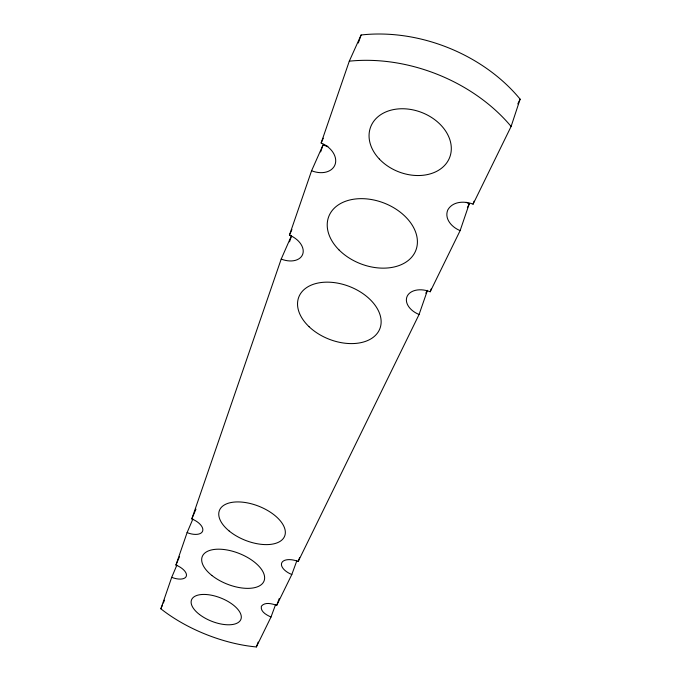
<?xml version="1.0" encoding="UTF-8"?>
<svg xmlns="http://www.w3.org/2000/svg" width="681" height="681" viewBox="0 0 681 681"><rect width="100%" height="100%" fill="white"/><g stroke="black" fill="none" stroke-linecap="round" stroke-linejoin="round"><path stroke-width="1.02" d="M271.004 617.037C266.782 615.088 260.244 611.836 261.342 606.235C265.037 601.672 271.991 603.749 276.724 605.341L291.817 574.509A14.216 7.219 20.3 0 1 281.815 562.719A14.216 7.219 20.3 0 1 298.193 561.485L419.079 314.486A18.796 12.581 18.5 0 1 407.238 296.133A18.796 12.581 18.5 0 1 430.196 291.774L460.143 230.587C452.235 227.565 444.038 218.993 447.775 209.969C452.644 201.142 464.697 200.818 473.074 204.164L511.108 126.453L520.122 99.162A145.76 108.688 21.2 0 0 361.1 34.986L349.293 61.179L321.143 143.001A20.251 14.633 25.2 0 1 335.12 164.427A20.251 14.633 25.2 0 1 311.592 170.752L289.434 235.166A18.804 12.607 24.3 0 1 302.747 254.124A18.804 12.607 24.3 0 1 281.21 259.061L191.804 518.913A14.224 7.227 22.8 0 1 202.649 531.044A14.224 7.227 22.8 0 1 187.096 532.61L175.928 565.06A13.45 6.478 22.6 0 1 186.305 576.186A13.45 6.478 22.6 0 1 171.706 577.335L160.878 608.805A97.766 47.091 21.6 0 0 256.362 646.95L271.004 617.037L275.584 604.575M473.074 204.164L474.078 201.176M460.143 230.587L469.235 203.866L466.272 202.325M430.196 291.774L431.201 288.855M289.519 241.815L291.255 236.801M320.632 151.923L323.041 144.951A19.928 14.71 25.4 0 0 327.927 146.389M358.334 42.997L361.1 34.986M419.079 314.486L427.43 290.429M298.193 561.485L299.649 557.492M291.817 574.509L296.882 560.65M276.724 605.341L279.21 598.573M256.362 646.95L258.167 642.064M175.928 565.06L179.554 556.522M171.706 577.335L176.89 565.102M160.878 608.805L162.504 604.966M163.312 603.043L164.53 600.157M191.804 518.913L195.975 509.133M187.096 532.61L192.876 519.033M289.434 235.166L291.919 229.514M281.21 259.061L291.442 235.737M311.592 170.752L323.041 144.951M321.143 143.001L323.279 138.2M425.804 293.196L427.2 290.336M467.387 207.654L469.235 203.866M517.807 103.929L520.122 99.162M349.293 61.179A148.16 108.151 21.3 0 1 511.108 126.453M229.208 531.035A35.054 18.327 21.5 0 0 284.437 536.628A35.054 18.327 21.5 0 0 242.47 502.161A35.054 18.327 21.5 0 0 229.208 531.035M379.326 159.022A42.358 31.837 21.2 0 0 449.162 158.664A42.358 31.837 21.2 0 0 402.054 108.747A42.358 31.837 21.2 0 0 379.326 159.022M199.465 614.475A26.542 12.505 21.6 0 0 240.785 619.625A26.542 12.505 21.6 0 0 208.395 594.726A26.542 12.505 21.6 0 0 199.465 614.475M309.063 326.71A43.516 28.253 21.4 0 0 379.436 329.723A43.516 28.253 21.4 0 0 329.502 282.198A43.516 28.253 21.4 0 0 309.063 326.71M339.036 249.944A46.717 32.552 21.3 0 0 415.308 251.612A46.717 32.552 21.3 0 0 362.581 198.665A46.717 32.552 21.3 0 0 339.036 249.944M211.842 575.436A33.224 16.463 21.6 0 0 263.879 581.387A33.224 16.463 21.6 0 0 223.751 549.49A33.224 16.463 21.6 0 0 211.842 575.436"/></g></svg>
